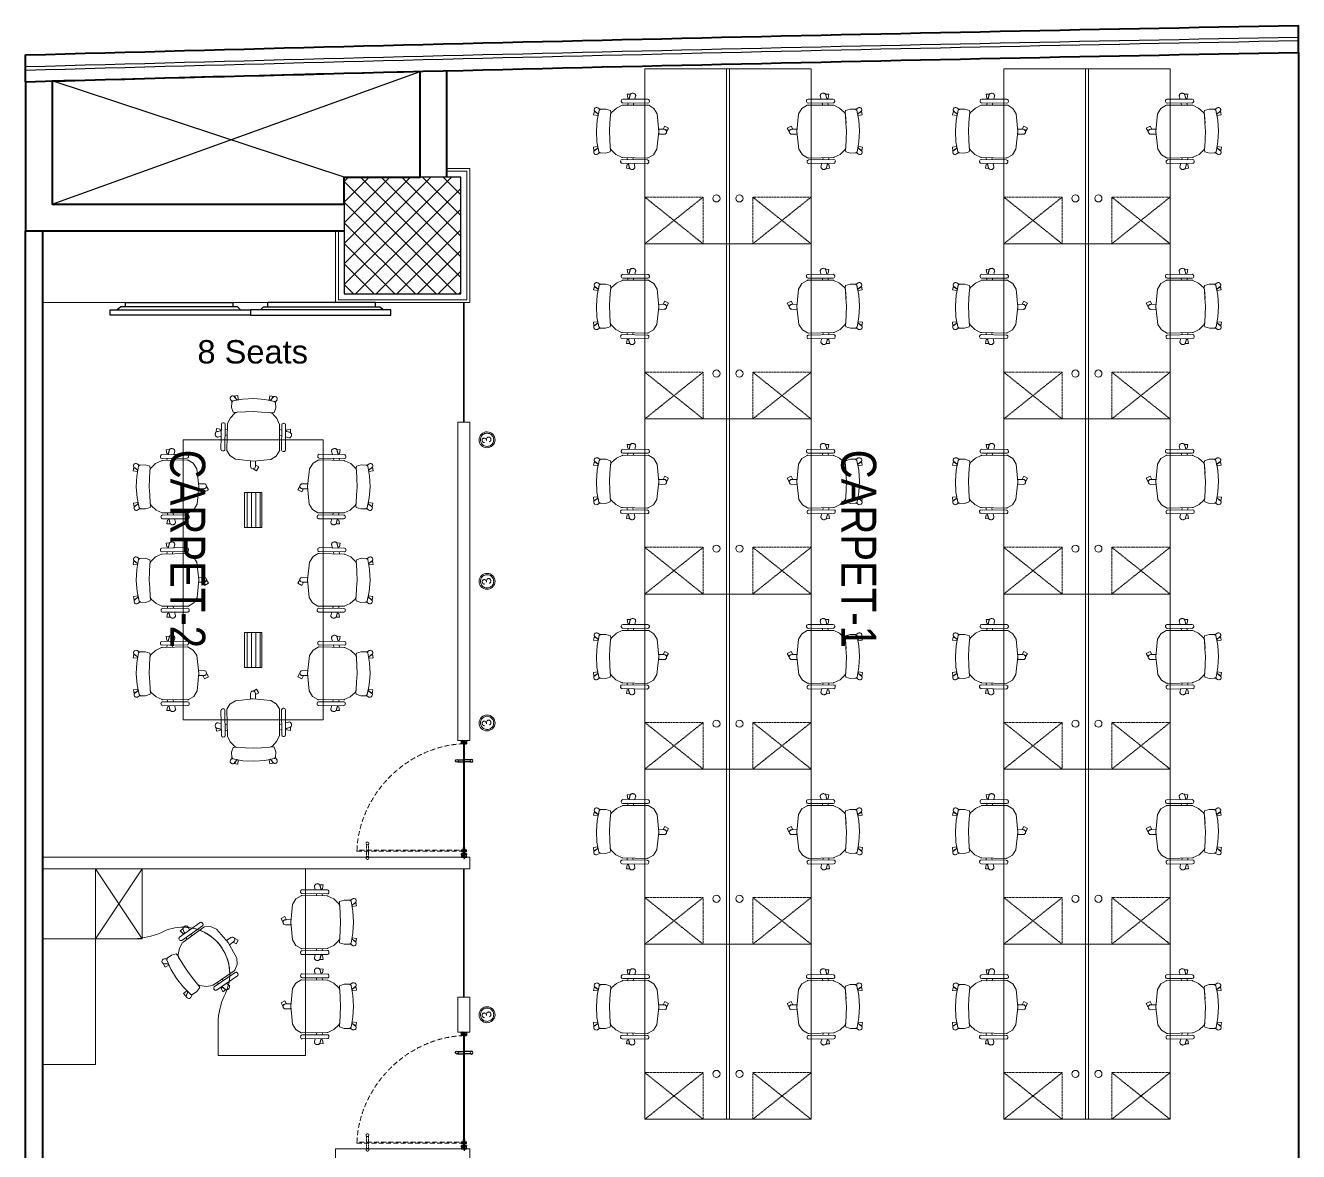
# Model space of a CAD drawing. Header units: millimetres. Extents: x 353145 to 364213, y 1317551 to 1353526.
# Drawn here: x 353145 to 364050, y 1343879 to 1353526 of the extents above; entities that cross this region are included whole.
import ezdxf

# ---------------------------------------------------------------- set-up
doc = ezdxf.new("R2010")
doc.units = ezdxf.units.MM
doc.header["$LTSCALE"] = 35
doc.header["$MEASUREMENT"] = 0
doc.linetypes.add('HIDDEN', pattern=[0.375, 0.25, -0.125])
for name, color, linetype in [('2', 7, 'Continuous'), ('A-COLS', 4, 'Continuous'), ('A-COTOUT', 1, 'Continuous'), ('AV', 3, 'Continuous'), ('LINE', 4, 'Continuous'), ('WIN', 1, 'Continuous')]:
    doc.layers.add(name, color=color, linetype=linetype)
for name, color, linetype, lineweight in [('A-WALL', 7, 'Continuous', 40), ('COL HATCH', 8, 'Continuous', 13), ('DIM', 221, 'Continuous', 9), ('DOOR', 253, 'Continuous', 0), ('FINISH - WALLPAPER', 230, 'Continuous', 5), ('FLOORING', 116, 'Continuous', 5), ('FURN NEW PHASE-2', 1, 'Continuous', 5), ('I-CEIL-light', 150, 'Continuous', 0), ('I-Furn-Modl', 1, 'Continuous', 5), ('I-Part-Glaz', 6, 'Continuous', 20), ('I-Part-Gyps', 5, 'Continuous', 15)]:
    doc.layers.add(name, color=color, linetype=linetype, lineweight=lineweight)
doc.styles.add('dim-verdana', font='arial.ttf', dxfattribs={"height": 130})
doc.styles.add('Style-Arial', font='arial.ttf')

# ---------------------------------------------------------------- blocks, each defined once
blk = doc.blocks.new('DFSDFB')
at = {"color": 3, "elevation": -240}
for points in [[(-372040, -46680), (-372040, -46733)], [(-372020, -46680), (-372020, -46733)]]:
    blk.add_lwpolyline(points, dxfattribs=at)
at = {"color": 3}
blk.add_circle((-372030, -46673, -240), 12.5, dxfattribs=at)
blk = doc.blocks.new('FGBFGB')
at = {"layer": 'DIM'}
blk.add_hatch(color=256, dxfattribs=at).paths.add_polyline_path([(-372035, -46743), (-372025, -46743), (-372025, -46733), (-372035, -46733)])
at = {"color": 3, "elevation": -240}
for points in [[(-372035, -46733), (-372035, -46743)], [(-372025, -46733), (-372025, -46743)]]:
    blk.add_lwpolyline(points, dxfattribs=at)
at = {"layer": 'LINE', "color": 4}
blk.add_blockref('DFSDFB', (0, 0), dxfattribs=at)
at = {"layer": 'LINE', "color": 4, "xscale": -1, "rotation": 180}
blk.add_blockref('DFSDFB', (0, -93476), dxfattribs=at)
blk = doc.blocks.new('A$C13574F4D')
at = {"layer": '2', "color": 6, "linetype": 'Continuous'}
for p, q in [((2, 5), (0, 5)), ((0, 5), (0, 0)), ((1, 1), (1, 4)), ((1, 4), (2, 3)), ((22, 1), (1, 1)), ((3, 6), (2, 5)), ((2, 3), (4, 6)), ((3, 7), (3, 7)), ((3, 7), (3, 6)), ((4, 7), (4, 8)), ((4, 7), (4, 7)), ((22, 1), (44, 1)), ((41, 7), (41, 8)), ((41, 7), (41, 7)), ((43, 3), (41, 6)), ((42, 7), (42, 7)), ((42, 7), (42, 6)), ((42, 6), (43, 5)), ((43, 5), (45, 5)), ((44, 4), (43, 3)), ((44, 1), (44, 4)), ((45, 5), (45, 0)), ((0, 0), (45, 0))]:
    blk.add_line(p, q, dxfattribs=at)
for centre, radius, start, end in [((3, 7), 0.5, 29.9989, 210.0003), ((3, 6), 1, 315.001, 29.9996), ((42, 7), 0.5, 330.0011, 149.9997), ((42, 6), 1, 149.9997, 225)]:
    blk.add_arc(centre, radius, start, end, dxfattribs=at)
blk = doc.blocks.new('dhshfh')
at = {"color": 7, "linetype": 'Continuous'}
for p, q in [((0, -6, 0), (2, -5, 0)), ((0, -6, 0), (2, -7, 0)), ((41, -5, 0), (2, -5, 0)), ((41, -7, 0), (2, -7, 0)), ((5, -7, 0), (4, -5, 0)), ((6, -7, 0), (5, -5, 0)), ((6, -7, 0), (5, -5, 0)), ((7, -7, 0), (6, -5, 0)), ((8, -7, 0), (7, -5, 0)), ((9, -7, 0), (8, -5, 0)), ((10, -7, 0), (9, -5, 0)), ((11, -7, 0), (10, -5, 0)), ((12, -7, 0), (11, -5, 0)), ((13, -7, 0), (12, -5, 0)), ((14, -7, 0), (13, -5, 0)), ((15, -7, 0), (14, -5, 0)), ((16, -7, 0), (15, -5, 0)), ((17, -7, 0), (16, -5, 0)), ((17, -7, 0), (16, -5, 0)), ((18, -7, 0), (17, -5, 0)), ((19, -7, 0), (18, -5, 0)), ((20, -7, 0), (19, -5, 0)), ((21, -7, 0), (20, -5, 0)), ((22, -7, 0), (21, -5, 0)), ((23, -7, 0), (22, -5, 0)), ((24, -7, 0), (23, -5, 0)), ((25, -7, 0), (24, -5, 0)), ((26, -7, 0), (25, -5, 0)), ((27, -7, 0), (26, -5, 0)), ((28, -7, 0), (27, -5, 0)), ((29, -7, 0), (28, -5, 0)), ((30, -7, 0), (29, -5, 0)), ((31, -7, 0), (30, -5, 0)), ((32, -7, 0), (31, -5, 0)), ((33, -7, 0), (32, -5, 0)), ((34, -7, 0), (33, -5, 0)), ((35, -7, 0), (34, -5, 0)), ((36, -7, 0), (35, -5, 0)), ((37, -7, 0), (36, -5, 0)), ((38, -7, 0), (37, -5, 0)), ((39, -7, 0), (38, -5, 0)), ((40, -7, 0), (39, -5, 0)), ((41, -5, 0), (41, -3, 0)), ((42, -3, 0), (41, -3, 0)), ((41, -9, 0), (41, -7, 0)), ((42, -9, 0), (41, -9, 0)), ((43, -8, 0), (43, -4, 0))]:
    blk.add_line(p, q, dxfattribs=at)
for centre, start, end in [((42, -4, 0), 0, 90), ((42, -8, 0), 270, 0)]:
    blk.add_arc(centre, 1, start, end, dxfattribs=at)
blk = doc.blocks.new('A$C4B1B412E')
at = {"layer": 'LINE'}
h = blk.add_hatch(dxfattribs=at)
h.set_pattern_fill('ANSI31', color=25, scale=0.2, angle=-90, style=0)
h.set_pattern_definition([(225, (19616.511, 13176.13184), (-0.449012806, 0.449012806), [])])
h.paths.add_polyline_path([(-437, 327), (-437, 342), (-437, 347), (-449, 347), (-449, 327)])
h = blk.add_hatch(dxfattribs=at)
h.set_pattern_fill('ANSI31', color=25, scale=0.2, angle=-90, style=0)
h.set_pattern_definition([(135, (19616.511, -13530.6771), (-0.449012806, -0.449012806), [])])
h.paths.add_polyline_path([(-437, -681), (-437, -697), (-437, -702), (-449, -702), (-449, -681)])
at = {"color": 8, "linetype": 'HIDDEN', "ltscale": 5}
for p, q in [((-1409, 296, 0), (-424, 296, 0)), ((-424, 286, 0), (-1409, 286, 0)), ((-424, 299, 0), (-471, 299, 0)), ((-471, 299, 0), (-471, 296, 0)), ((-471, 296, 0), (-424, 296, 0)), ((-471, 283, 0), (-471, 286, 0)), ((-471, 286, 0), (-424, 286, 0)), ((-424, 283, 0), (-471, 283, 0)), ((-424, 299, 0), (-424, 283, 0))]:
    blk.add_line(p, q, dxfattribs=at)
at = {"color": 8, "linetype": 'HIDDEN'}
for p, q in [((-1319, 296, 0), (-1319, 286, 0)), ((-1309, 296, 0), (-1309, 286, 0))]:
    blk.add_line(p, q, dxfattribs=at)
at = {"color": 5, "ltscale": 5}
for p, q in [((-452, 311, 0), (-452, 263, 0)), ((-452, 311, 0), (-437, 311, 0)), ((-452, 263, 0), (-449, 263, 0)), ((-449, -671, 0), (-449, 311, 0)), ((-449, 263, 0), (-449, 311, 0)), ((-440, 311, 0), (-440, -671, 0)), ((-440, 263, 0), (-440, 311, 0)), ((-437, 263, 0), (-440, 263, 0)), ((-437, 311, 0), (-437, 263, 0))]:
    blk.add_line(p, q, dxfattribs=at)
at = {"color": 8, "linetype": 'HIDDEN', "elevation": 0}
for points in [[(-1324, 348), (-1324, 296)], [(-1304, 348), (-1304, 296)], [(-1324, 233), (-1324, 286)], [(-1304, 233), (-1304, 286)]]:
    blk.add_lwpolyline(points, dxfattribs=at)
at = {"color": 8, "linetype": 'HIDDEN', "ltscale": 5, "elevation": 0}
blk.add_lwpolyline([(-1409, 296), (-1409, 286)], dxfattribs=at)
at = {"color": 5, "ltscale": 5, "elevation": 0}
blk.add_lwpolyline([(-449, -671), (-440, -671)], dxfattribs=at)
at = {"color": 8, "linetype": 'HIDDEN'}
for centre in [(-1314, 356, 0), (-1314, 225, 0)]:
    blk.add_circle(centre, 12.5, dxfattribs=at)
at = {"color": 252, "linetype": 'HIDDEN', "ltscale": 5, "extrusion": (-3.33482e-11, -6.26733e-09, -1)}
blk.add_ellipse((-510, 227, 0), major_axis=(-668, 668, 0), ratio=0.900623, start_param=3.910619, end_param=5.509863, dxfattribs=at)
at = {"color": 5, "ltscale": 5, "extrusion": (-3.33482e-11, -6.26733e-09, -1)}
blk.add_ellipse((-444, 290, 0), major_axis=(2.8, 2.8, 0), ratio=1, start_param=3.141593, end_param=9.424778, dxfattribs=at)
at = {"color": 8, "linetype": 'HIDDEN', "ltscale": 5, "extrusion": (-6.26733e-09, 3.33482e-11, -1)}
blk.add_ellipse((-444, 290, 0), major_axis=(2.8, -2.8, 0), ratio=1, start_param=3.141593, end_param=9.424778, dxfattribs=at)
at = {"layer": '2', "color": 6, "linetype": 'Continuous'}
for p, q in [((-467, 348, 0), (-454, 348, 0)), ((-467, 330, 0), (-467, 348, 0)), ((-466, 332, 0), (-466, 346, 0)), ((-465, 347, 0), (-461, 347, 0)), ((-460, 347, 0), (-457, 347, 0)), ((-457, 345, 0), (-457, 346, 0)), ((-455, 327, 0), (-457, 345, 0)), ((-454, 348, 0), (-454, 345, 0)), ((-454, 345, 0), (-453, 345, 0)), ((-453, 345, 0), (-452, 343, 0)), ((-437, 343, 0), (-436, 345, 0)), ((-436, 345, 0), (-435, 345, 0)), ((-435, 345, 0), (-435, 348, 0)), ((-435, 348, 0), (-422, 348, 0)), ((-433, 344, 0), (-433, 345, 0)), ((-432, 346, 0), (-424, 346, 0)), ((-423, 345, 0), (-423, 327, 0)), ((-422, 348, 0), (-422, 322, 0)), ((-465, 330, 0), (-467, 330, 0)), ((-465, 329, 0), (-467, 329, 0)), ((-467, 329, 0), (-467, 326, 0)), ((-467, 325, 0), (-467, 326, 0)), ((-467, 322, 0), (-467, 325, 0)), ((-465, 322, 0), (-467, 322, 0)), ((-463, 329, 0), (-466, 332, 0)), ((-464, 328, 0), (-465, 330, 0)), ((-464, 329, 0), (-465, 329, 0)), ((-465, 327, 0), (-464, 328, 0)), ((-465, 324, 0), (-464, 323, 0)), ((-464, 322, 0), (-465, 322, 0)), ((-464, 327, 0), (-464, 328, 0)), ((-452, 326, 0), (-464, 326, 0)), ((-452, 325, 0), (-464, 325, 0)), ((-463, 327, 0), (-462, 328, 0)), ((-455, 342, 0), (-454, 328, 0)), ((-453, 326, 0), (-455, 326, 0)), ((-453, 343, 0), (-454, 343, 0)), ((-451, 329, 0), (-454, 329, 0)), ((-454, 328, 0), (-452, 328, 0)), ((-454, 328, 0), (-453, 328, 0)), ((-454, 323, 0), (-452, 323, 0)), ((-451, 322, 0), (-454, 322, 0)), ((-452, 328, 0), (-452, 326, 0)), ((-452, 323, 0), (-452, 325, 0)), ((-451, 328, 0), (-451, 329, 0)), ((-451, 326, 0), (-451, 328, 0)), ((-445, 326, 0), (-451, 326, 0)), ((-451, 325, 0), (-451, 322, 0)), ((-438, 325, 0), (-451, 325, 0)), ((-444, 326, 0), (-445, 326, 0)), ((-444, 326, 0), (-444, 326, 0)), ((-424, 326, 0), (-444, 326, 0)), ((-438, 322, 0), (-438, 325, 0)), ((-435, 322, 0), (-438, 322, 0)), ((-425, 325, 0), (-437, 325, 0)), ((-437, 325, 0), (-437, 323, 0)), ((-437, 323, 0), (-435, 323, 0)), ((-434, 343, 0), (-436, 343, 0)), ((-425, 323, 0), (-424, 324, 0)), ((-424, 322, 0), (-425, 322, 0)), ((-423, 322, 0), (-424, 322, 0)), ((-422, 322, 0), (-423, 322, 0)), ((-465, -676, 0), (-467, -676, 0)), ((-467, -676, 0), (-467, -679, 0)), ((-467, -679, 0), (-467, -681, 0)), ((-467, -684, 0), (-467, -681, 0)), ((-465, -684, 0), (-467, -684, 0)), ((-465, -684, 0), (-467, -684, 0)), ((-467, -684, 0), (-467, -702, 0)), ((-463, -683, 0), (-466, -686, 0)), ((-466, -687, 0), (-466, -700, 0)), ((-464, -677, 0), (-465, -676, 0)), ((-465, -679, 0), (-464, -678, 0)), ((-465, -681, 0), (-464, -682, 0)), ((-464, -683, 0), (-465, -684, 0)), ((-464, -683, 0), (-465, -684, 0)), ((-452, -679, 0), (-464, -679, 0)), ((-452, -681, 0), (-464, -681, 0)), ((-464, -682, 0), (-464, -683, 0)), ((-463, -681, 0), (-462, -683, 0)), ((-455, -681, 0), (-457, -699, 0)), ((-453, -681, 0), (-455, -681, 0)), ((-455, -697, 0), (-454, -682, 0)), ((-451, -676, 0), (-454, -676, 0)), ((-454, -677, 0), (-452, -678, 0)), ((-454, -683, 0), (-452, -682, 0)), ((-454, -682, 0), (-453, -682, 0)), ((-451, -684, 0), (-454, -684, 0)), ((-452, -678, 0), (-452, -679, 0)), ((-452, -682, 0), (-452, -681, 0)), ((-451, -679, 0), (-451, -676, 0)), ((-438, -679, 0), (-451, -679, 0)), ((-445, -681, 0), (-451, -681, 0)), ((-451, -681, 0), (-451, -682, 0)), ((-451, -683, 0), (-451, -684, 0)), ((-444, -680, 0), (-445, -681, 0)), ((-444, -681, 0), (-444, -680, 0)), ((-424, -681, 0), (-444, -681, 0)), ((-435, -676, 0), (-438, -676, 0)), ((-438, -676, 0), (-438, -679, 0)), ((-437, -678, 0), (-435, -677, 0)), ((-437, -679, 0), (-437, -678, 0)), ((-425, -679, 0), (-437, -679, 0)), ((-424, -676, 0), (-425, -677, 0)), ((-425, -678, 0), (-424, -679, 0)), ((-423, -676, 0), (-424, -676, 0)), ((-422, -676, 0), (-423, -676, 0)), ((-423, -700, 0), (-423, -682, 0)), ((-422, -702, 0), (-422, -676, 0)), ((-467, -702, 0), (-454, -702, 0)), ((-465, -701, 0), (-461, -701, 0)), ((-460, -701, 0), (-457, -701, 0)), ((-457, -699, 0), (-457, -700, 0)), ((-453, -697, 0), (-454, -698, 0)), ((-454, -702, 0), (-454, -700, 0)), ((-454, -700, 0), (-453, -700, 0)), ((-453, -700, 0), (-452, -698, 0)), ((-437, -698, 0), (-436, -700, 0)), ((-434, -698, 0), (-436, -697, 0)), ((-436, -700, 0), (-435, -700, 0)), ((-435, -700, 0), (-435, -702, 0)), ((-435, -702, 0), (-422, -702, 0)), ((-433, -699, 0), (-433, -700, 0)), ((-432, -701, 0), (-424, -701, 0))]:
    blk.add_line(p, q, dxfattribs=at)
for centre, radius, start, end in [((-465, 346, 0), 0.8, 90, 180), ((-461, 347, 0), 0.3, 180, 0), ((-457, 346, 0), 0.8, 3.8105, 90), ((-434, 344, 0), 0.8, 285, 0), ((-432, 345, 0), 0.8, 90, 179.9999), ((-424, 345, 0), 0.8, 0.0001, 90), ((-465, 332, 0), 0.8, 180, 225), ((-464, 327, 0), 0.4, 150, 270), ((-464, 324, 0), 0.4, 90, 210), ((-465, 328, 0), 0.801, 329.9994, 45.0005), ((-464, 327, 0), 0.6, 150, 330.0002), ((-465, 323, 0), 0.801, 314.9995, 30.0006), ((-463, 328, 0), 0.5, 330, 45), ((-454, 342, 0), 0.8, 75, 183.8141), ((-455, 327, 0), 0.5, 183.8144, 270), ((-454, 329, 0), 0.65, 90, 251.0755), ((-454, 322, 0), 0.65, 108.9245, 270), ((-452, 343, 0), 0.5, 254.9999, 30.0001), ((-453, 327, 0), 0.6, 270.0001, 90), ((-451, 328, 0), 0.3, 270, 90), ((-436, 343, 0), 0.5, 149.9999, 285), ((-435, 322, 0), 0.65, 270, 71.0754), ((-425, 324, 0), 0.4, 330.0001, 90), ((-424, 323, 0), 0.8, 150, 225.0002), ((-424, 327, 0), 0.8, 270, 0), ((-465, -687, 0), 0.8, 135, 180), ((-464, -679, 0), 0.4, 150, 270), ((-464, -681, 0), 0.4, 90, 210), ((-465, -678, 0), 0.801, 329.9994, 45.0005), ((-464, -682, 0), 0.6, 29.9998, 210), ((-465, -683, 0), 0.801, 314.9995, 30.0006), ((-463, -683, 0), 0.5, 315, 30), ((-455, -681, 0), 0.5, 90, 176.1856), ((-454, -677, 0), 0.65, 90, 251.0755), ((-454, -683, 0), 0.65, 108.9245, 270), ((-453, -681, 0), 0.6, 270, 89.9999), ((-451, -682, 0), 0.3, 270, 90), ((-435, -677, 0), 0.65, 288.9246, 90), ((-424, -678, 0), 0.8, 134.9998, 210), ((-425, -679, 0), 0.4, 270, 29.9999), ((-424, -682, 0), 0.8, 0, 90), ((-465, -700, 0), 0.8, 180, 270), ((-461, -701, 0), 0.3, 0, 180), ((-457, -700, 0), 0.8, 270, 356.1895), ((-454, -697, 0), 0.8, 176.1859, 285), ((-452, -698, 0), 0.5, 329.9999, 105.0001), ((-436, -698, 0), 0.5, 75, 210.0001), ((-434, -699, 0), 0.8, 0, 75), ((-432, -700, 0), 0.8, 180.0001, 270), ((-424, -700, 0), 0.8, 270, 359.9999)]:
    blk.add_arc(centre, radius, start, end, dxfattribs=at)
at = {"layer": 'I-Part-Gyps', "lineweight": 15}
for p, q in [((-394, 348, 0), (-494, 348, 0)), ((-394, -702, 0), (-494, -702, 0)), ((-394, -702, 0), (-494, -702, 0))]:
    blk.add_line(p, q, dxfattribs=at)
at = {"layer": 'LINE', "color": 25, "elevation": 0}
for points in [[(-449, 327), (-449, 347), (-437, 347), (-437, 342), (-437, 342), (-437, 327)], [(-449, -681), (-449, -702), (-437, -702), (-437, -697), (-437, -697), (-437, -681)]]:
    blk.add_lwpolyline(points, close=True, dxfattribs=at)
at = {"layer": 'LINE', "color": 4, "rotation": 270}
blk.add_blockref('dhshfh', (-438, 366, 0), dxfattribs=at)
at = {"layer": 'LINE', "color": 4, "extrusion": (0, 0, -1), "zscale": -1}
blk.add_blockref('A$C13574F4D', (422, 317, 0), dxfattribs=at)
at = {"layer": 'LINE', "color": 4, "extrusion": (0, 0, -1), "zscale": -1, "rotation": 270}
blk.add_blockref('FGBFGB', (47182, -372548, -240), dxfattribs=at)
at = {"layer": 'LINE', "color": 4, "extrusion": (0, 0, -1), "xscale": -1, "zscale": -1, "rotation": 180}
blk.add_blockref('A$C13574F4D', (422, -671, 0), dxfattribs=at)
blk = doc.blocks.new('chair')
for p, q in [((-13543, 72281), (-13492, 72303)), ((-13492, 72303), (-13441, 72299)), ((-13427, 72327), (-13423, 72333)), ((-13248, 72185), (-13423, 72309)), ((-13404, 72336), (-13229, 72211)), ((-13697, 72203), (-13728, 72188)), ((-13629, 72182), (-13666, 72209)), ((-13643, 72166), (-13543, 72281)), ((-13434, 72297), (-13259, 72170)), ((-13325, 72239), (-13332, 72223)), ((-13303, 72298), (-13313, 72271)), ((-13291, 72193), (-13285, 72211)), ((-13273, 72243), (-13260, 72278)), ((-13270, 72249), (-13257, 72284)), ((-13258, 72244), (-13270, 72249)), ((-13235, 72267), (-13258, 72244)), ((-13257, 72284), (-13235, 72267)), ((-13226, 72193), (-13230, 72188)), ((-13728, 72188), (-13711, 72155)), ((-13643, 72166), (-13717, 72033)), ((-13711, 72155), (-13684, 72169)), ((-13691, 72175), (-13654, 72148)), ((-13684, 72169), (-13691, 72175)), ((-13643, 72166), (-13629, 72182)), ((-13255, 72166), (-13228, 72118)), ((-13228, 72118), (-13217, 72063)), ((-13717, 72033), (-13720, 71978)), ((-13720, 71978), (-13699, 71931)), ((-13259, 71981), (-13295, 71922)), ((-13221, 72041), (-13259, 71981)), ((-13221, 72041), (-13259, 71980)), ((-13217, 72063), (-13221, 72041)), ((-13213, 72058), (-13221, 72041)), ((-13200, 72071), (-13213, 72058)), ((-13160, 72058), (-13200, 72071)), ((-13124, 72031), (-13160, 72058)), ((-13155, 71938), (-13120, 72017)), ((-13131, 71985), (-13137, 71974)), ((-13137, 71974), (-13105, 71957)), ((-13120, 72017), (-13134, 71985)), ((-13134, 71985), (-13100, 71985)), ((-13090, 71988), (-13131, 71985)), ((-13120, 72017), (-13124, 72031)), ((-13123, 72027), (-13120, 72017)), ((-13098, 72027), (-13123, 72027)), ((-13105, 71957), (-13090, 71988)), ((-13721, 71908), (-13725, 71902)), ((-13721, 71884), (-13545, 71761)), ((-13526, 71788), (-13703, 71911)), ((-13695, 71926), (-13516, 71804)), ((-13381, 71812), (-13337, 71869)), ((-13381, 71812), (-13338, 71868)), ((-13338, 71868), (-13295, 71922)), ((-13204, 71859), (-13155, 71938)), ((-13651, 71801), (-13629, 71820)), ((-13594, 71787), (-13622, 71763)), ((-13622, 71763), (-13599, 71748)), ((-13589, 71792), (-13617, 71768)), ((-13604, 71842), (-13590, 71854)), ((-13599, 71748), (-13585, 71777)), ((-13585, 71777), (-13594, 71787)), ((-13549, 71826), (-13563, 71814)), ((-13526, 71765), (-13522, 71770)), ((-13511, 71802), (-13457, 71793)), ((-13457, 71793), (-13401, 71800)), ((-13403, 71782), (-13395, 71798)), ((-13377, 71749), (-13403, 71782)), ((-13401, 71800), (-13381, 71812)), ((-13395, 71798), (-13381, 71812)), ((-13263, 71785), (-13325, 71725)), ((-13298, 71747), (-13290, 71756)), ((-13290, 71756), (-13263, 71731)), ((-13204, 71859), (-13263, 71785)), ((-13340, 71724), (-13377, 71749)), ((-13325, 71725), (-13340, 71724)), ((-13335, 71724), (-13325, 71725)), ((-13327, 71701), (-13335, 71724)), ((-13325, 71725), (-13299, 71750)), ((-13299, 71750), (-13287, 71717)), ((-13287, 71707), (-13298, 71747)), ((-13263, 71731), (-13287, 71707))]:
    blk.add_line(p, q)
for centre, major_axis, start_param, end_param in [((-13416, 72320), (7.5, 10.6), 1.565209, 3.136006), ((-13412, 72325), (7.5, 10.6), -0.005587, 1.565209), ((-13288, 72289), (10.1, 14.3), 1.201743, 1.645459), ((-13285, 72286), (12.4, 17.7), 0.815486, 1.200775), ((-13284, 72281), (15.2, 21.7), 0.481395, 0.818479), ((-13285, 72279), (23.7, -16.6), 1.738929, 2.05604), ((-13284, 72280), (15.8, 22.5), -0.156165, 0.172017), ((-13679, 72192), (21, 3.5), 0.780033, 3.919296), ((-13679, 72192), (12.3, 17.5), 1.644168, 3.126312), ((-13442, 72286), (7.5, 10.6), -0.012921, 0.531899), ((-13281, 72283), (13.3, 18.9), -0.52179, -0.152727), ((-13277, 72285), (10.6, 15.1), -0.949213, -0.52118), ((-13274, 72285), (9.3, 13.2), -1.422625, -0.95479), ((-13236, 72201), (7.5, 10.6), 4.706802, 6.277598), ((-13267, 72160), (7.5, 10.6), -0.44913, -0.012921), ((-13240, 72195), (7.5, 10.6), 3.136006, 4.706802), ((-13101, 72006), (14.2, 16), 3.920326, 6.880528), ((-13714, 71895), (7.5, 10.6), 1.576387, 3.147184), ((-13710, 71900), (7.5, 10.6), 0.005591, 1.576387), ((-13687, 71936), (7.5, 10.6), 2.609698, 3.154518), ((-13638, 71790), (10.1, 14.3), 1.496138, 1.939853), ((-13634, 71789), (12.4, 17.7), 1.940821, 2.326111), ((-13629, 71790), (15.2, 21.7), 2.323118, 2.660202), ((-13627, 71791), (16.6, 23.7), 2.656353, 2.973464), ((-13628, 71790), (15.8, 22.5), 2.96958, 3.297761), ((-13629, 71786), (13.3, 18.9), 3.294324, 3.663387), ((-13630, 71781), (10.6, 15.1), 3.662777, 4.090809), ((-13629, 71779), (9.3, 13.2), 4.096387, 4.564221), ((-13537, 71772), (7.5, 10.6), 3.147184, 4.71798), ((-13533, 71778), (7.5, 10.6), -1.565205, 0.005591), ((-13509, 71814), (10.6, -7.5), 4.725314, 5.161523), ((-13308, 71711), (12.3, 17.5), 2.659528, 5.61973)]:
    blk.add_ellipse(centre, major_axis=major_axis, ratio=1, start_param=start_param, end_param=end_param)
blk = doc.blocks.new('m-8')
at = {"layer": 'FURN NEW PHASE-2', "ltscale": 2}
h = blk.add_hatch(dxfattribs=at)
h.set_pattern_fill('ANSI31', scale=300, angle=135, style=0)
h.set_pattern_definition([(180, (-59504.275, 31680.805), (-7e-15, -37.5), [])])
h.paths.add_polyline_path([(-22176, 61288), (-22176, 61438), (-21876, 61438), (-21876, 61288)])
h = blk.add_hatch(dxfattribs=at)
h.set_pattern_fill('ANSI31', scale=300, angle=135, style=0)
h.set_pattern_definition([(7e-15, (16652.318, 31680.805), (7e-15, -37.5), [])])
h.paths.add_polyline_path([(-20676, 61288), (-20676, 61438), (-20976, 61438), (-20976, 61288)])
at = {"layer": 'FURN NEW PHASE-2'}
for p, q in [((-22626, 60763), (-22626, 61963)), ((-20226, 61963), (-22626, 61963)), ((-20226, 61963), (-20226, 60763)), ((-22176, 61438), (-22176, 61288)), ((-21876, 61288), (-21876, 61438)), ((-20976, 61288), (-20976, 61438)), ((-20676, 61438), (-20676, 61288)), ((-22176, 61288), (-21876, 61288)), ((-20676, 61288), (-20976, 61288)), ((-20226, 60763), (-22626, 60763))]:
    blk.add_line(p, q, dxfattribs=at)
at = {"layer": 'FURN NEW PHASE-2', "ltscale": 2}
for p, q in [((-21876, 61438), (-22176, 61438)), ((-20976, 61438), (-20676, 61438)), ((-21876, 61288), (-22176, 61288)), ((-20976, 61288), (-20676, 61288))]:
    blk.add_line(p, q, dxfattribs=at)
at = {"layer": 'I-Furn-Modl', "xscale": -1}
for p, rotation in [((-73997, 113923), 235.5279806621203), ((-73197, 113923), 235.5279806621203), ((-72397, 113923), 235.5279806621187), ((31685, 113135), 145.5279806626229)]:
    blk.add_blockref('chair', p, dxfattribs=dict(at, rotation=rotation))
at = {"layer": 'I-Furn-Modl'}
for p, rotation in [((-74537, 113135), 214.4720193374121), ((-73997, 8804), 304.4720193377178), ((-73197, 8804), 304.4720193377178), ((-72397, 8804), 304.4720193377203)]:
    blk.add_blockref('chair', p, dxfattribs=dict(at, rotation=rotation))
blk = doc.blocks.new('55')
for p, q in [((23853260, -597298), (23853224, -597323)), ((23854325, -597298), (23853260, -597298)), ((23853300, -597298), (23853300, -597258)), ((23853300, -597258), (23854285, -597258)), ((23854285, -597301), (23854285, -597258)), ((23854353, -597323), (23854325, -597298)), ((23853161, -597323), (23854443, -597323)), ((23853161, -597373), (23853161, -597323)), ((23854443, -597373), (23853161, -597373)), ((23854443, -597323), (23854443, -597373))]:
    blk.add_line(p, q)
blk = doc.blocks.new('3W-LED')
at = {"extrusion": (-6.11991e-06, -1.09788e-16, 1)}
blk.add_ellipse((0, 0, -5), major_axis=(21.2, 21.3, 0), ratio=1, start_param=3.139521, end_param=9.422706, dxfattribs=at)
blk.add_open_spline([(-17.7, -17.7, -5), (-16.6, -18.7, -5), (-15.5, -19.7, -5), (-12.3, -21.9, -5), (-10, -23, -5), (-5.4, -24.5, -5), (-2.9, -25, -5), (2, -25, -5), (4.5, -24.7, -5), (9.3, -23.3, -5), (11.5, -22.3, -5), (15.7, -19.6, -5), (17.6, -18, -5), (20.7, -14.2, -5), (22, -12.1, -5), (24, -7.5, -5), (24.6, -5.1, -5), (25.1, -0.2, -5), (25, 2.3, -5), (24.1, 7.1, -5), (23.3, 9.5, -5), (21, 13.9, -5), (19.5, 15.9, -5), (16, 19.4, -5), (14, 20.9, -5), (9.6, 23.2, -5), (7.3, 24, -5), (2.4, 25, -5), (0, 25.1, -5), (-5, 24.6, -5), (-7.4, 24, -5), (-11.9, 22.1, -5), (-14.1, 20.8, -5), (-17.9, 17.7, -5), (-19.5, 15.8, -5), (-22.2, 11.7, -5), (-23.3, 9.4, -5), (-24.7, 4.7, -5), (-25, 2.2, -5), (-25, -2.7, -5), (-24.6, -5.2, -5), (-23.1, -9.9, -5), (-22, -12.1, -5), (-19.7, -15.4, -5), (-18.8, -16.6, -5), (-17.7, -17.7, -5)], degree=3, knots=[3.139521, 3.139521, 3.139521, 3.139521, 3.315557, 3.315557, 3.611807, 3.611807, 3.908056, 3.908056, 4.204306, 4.204306, 4.500555, 4.500555, 4.796805, 4.796805, 5.093054, 5.093054, 5.389304, 5.389304, 5.685554, 5.685554, 5.981803, 5.981803, 6.278053, 6.278053, 6.574302, 6.574302, 6.870552, 6.870552, 7.166801, 7.166801, 7.463051, 7.463051, 7.7593, 7.7593, 8.05555, 8.05555, 8.351799, 8.351799, 8.648049, 8.648049, 8.944298, 8.944298, 9.240548, 9.240548, 9.422706, 9.422706, 9.422706, 9.422706])
at = {"ltscale": 10, "insert": (-13.1, 20, -5.2), "char_height": 36, "width": 21797.759, "attachment_point": 1}
blk.add_mtext('3', dxfattribs=at)
blk = doc.blocks.new('OCH-1')
for p, q in [((-159, 646), (-198, 641)), ((-198, 641), (-168, 603)), ((-166, 600), (-188, 633)), ((-154, 605), (-159, 646)), ((154, 605), (159, 646)), ((159, 646), (198, 641)), ((166, 600), (188, 633)), ((198, 641), (168, 603)), ((-230, 606), (-214, 583)), ((-206, 593), (-217, 579)), ((-217, 579), (-217, 527)), ((-217, 527), (-203, 481)), ((-214, 583), (-206, 593)), ((-108, 611), (-206, 593)), ((-206, 593), (-166, 600)), ((-168, 603), (-154, 605)), ((0, 618), (-108, 611)), ((0, 618), (108, 611)), ((108, 611), (206, 593)), ((168, 603), (154, 605)), ((206, 593), (166, 600)), ((217, 527), (203, 481)), ((214, 583), (206, 593)), ((206, 593), (217, 579)), ((230, 606), (214, 583)), ((217, 579), (217, 527)), ((-257, 366), (-229, 423)), ((-229, 423), (-185, 470)), ((-203, 481), (-183, 478)), ((-185, 470), (-161, 482)), ((-183, 478), (-161, 482)), ((-161, 482), (-80, 486)), ((-161, 482), (-78, 486)), ((-80, 486), (0, 489)), ((80, 486), (0, 489)), ((161, 482), (78, 486)), ((161, 482), (80, 486)), ((185, 470), (161, 482)), ((183, 478), (161, 482)), ((203, 481), (183, 478)), ((229, 423), (185, 470)), ((257, 366), (229, 423)), ((-367, 287), (-366, 319)), ((-325, 297), (-367, 287)), ((-366, 319), (-329, 312)), ((-318, 299), (-359, 288)), ((-329, 312), (-325, 297)), ((-259, 314), (-280, 308)), ((-280, 251), (-260, 256)), ((-262, 110), (-258, 360)), ((262, 110), (258, 360)), ((259, 314), (280, 308)), ((280, 251), (260, 256)), ((318, 299), (359, 288)), ((329, 312), (325, 297)), ((325, 297), (367, 287)), ((366, 319), (329, 312)), ((367, 287), (366, 319)), ((-350, 233), (-318, 242)), ((350, 233), (318, 242)), ((-229, 51), (-259, 102)), ((-175, 18), (-229, 51)), ((0, 0), (-175, 18)), ((-25, 2), (-25, -51)), ((0, 0), (-25, 2)), ((0, 0), (175, 18)), ((24, -52), (25, 2)), ((175, 18), (229, 51)), ((229, 51), (259, 102)), ((1, -76), (36, -95)), ((24, -42), (24, -52)), ((55, -58), (24, -42)), ((36, -95), (55, -58))]:
    blk.add_line(p, q)
for points in [[(-302, 376), (-294, 376, -0.414214), (-279, 361), (-281, 112, -0.414214), (-296, 97), (-304, 97, -0.414214), (-319, 112), (-317, 361, -0.414214)], [(302, 376), (294, 376, 0.414214), (279, 361), (281, 112, 0.414214), (296, 97), (304, 97, 0.414214), (319, 112), (317, 361, 0.414214)]]:
    blk.add_lwpolyline(points, format="xyb", close=True)
for centre, radius, start, end in [((-208, 618), 24.7, 38.0133, 207.6204), ((208, 618), 24.7, 332.3796, 141.9867), ((-350, 264), 26.7, 150.1035, 171.2493), ((-345, 263), 31.8, 171.0523, 189.8557), ((-344, 264), 33.4, 189.6332, 207.8023), ((-355, 267), 21.3, 125.614, 150.1385), ((-357, 269), 18.7, 98.4895, 125.2944), ((-243, 359), 15, 154.2666, 179.2596), ((243, 359), 15, 0.7404, 25.7334), ((357, 269), 18.7, 54.7056, 81.5105), ((355, 267), 21.3, 29.8615, 54.386), ((344, 264), 33.4, 332.1977, 350.3668), ((350, 264), 26.7, 8.7507, 29.8965), ((345, 263), 31.8, 350.1443, 8.9477), ((-346, 262), 30.5, 207.5818, 226.8953), ((-350, 258), 25, 226.7238, 248.7992), ((-352, 254), 20.2, 248.8547, 274.2777), ((352, 254), 20.2, 265.7223, 291.1453), ((350, 258), 25, 291.2008, 313.2762), ((346, 262), 30.5, 313.1047, 332.4182), ((-247, 110), 15, 179.2596, 210.4754), ((247, 110), 15, 329.5246, 0.7404), ((-1, -51), 24.6, 179.306, 359.1725), ((-1, -51), 24.7, 274.2038, 359.1244)]:
    blk.add_arc(centre, radius, start, end)
blk = doc.blocks.new('Chair7')
at = {"layer": 'I-Furn-Modl', "linetype": 'Continuous', "ltscale": 0.001, "extrusion": (0, 0, -1), "xscale": -0.95, "yscale": 0.95, "zscale": -0.95, "rotation": 89.99988685331405}
blk.add_blockref('OCH-1', (0, 0), dxfattribs=at)
blk = doc.blocks.new('tv2')
at = {"layer": 'FURN NEW PHASE-2'}
for p, q in [((37, 1800), (37, 0)), ((37, 1800), (1637, 1800)), ((1637, 1050), (1637, 1800)), ((1356, 1050), (1637, 1050)), ((637, 400), (37, 0)), ((37, 400), (637, 0)), ((637, 331), (637, 0)), ((37, 0), (637, 0))]:
    blk.add_line(p, q, dxfattribs=at)
blk.add_lwpolyline([(637, 400), (637, 0), (37, 0), (37, 400)], close=True, dxfattribs=at)
for centre, radius, start, end in [((937, 750), 400, 61.4168, 180), ((937, 750), 400, 90, 208.5832), ((1385, 1714), 665, 247.2113, 267.454), ((-28, 301), 665, 2.546, 22.7887)]:
    blk.add_arc(centre, radius, start, end, dxfattribs=at)
at = {"layer": 'FURN NEW PHASE-2', "extrusion": (0, 0, -1), "zscale": -0.917331404779152}
for p, xscale, yscale, rotation in [((-494, 1672), 0.9173314051422191, 0.9173314051422191, 89.99988685320099), ((-1215, 1672), 0.9173314051422191, 0.9173314051422191, 89.99988685320099), ((-669, 1136), 0.9173314051425292, 0.9173314051425292, 234.999886853176)]:
    blk.add_blockref('Chair7', p, dxfattribs=dict(at, xscale=xscale, yscale=yscale, rotation=rotation))
blk = doc.blocks.new('hhjkkjk')
at = {"layer": 'FURN NEW PHASE-2', "linetype": 'HIDDEN', "ltscale": 0.5}
for p, q in [((13705, 56455), (13305, 55955)), ((13705, 55955), (13305, 56455))]:
    blk.add_line(p, q, dxfattribs=at)
at = {"layer": 'FURN NEW PHASE-2', "linetype": 'HIDDEN'}
blk.add_lwpolyline([(13705, 56455), (13305, 56455), (13305, 55955), (13705, 55955)], close=True, dxfattribs=at)
blk = doc.blocks.new('W - 11 --  1500 X 700 MM')
at = {"layer": 'I-Furn-Modl', "ltscale": 2}
blk.add_line((15704, 44004), (14204, 44004), dxfattribs=at)
for points in [[(14204, 44704), (15704, 44704), (15704, 43979), (14204, 43979)], [(14204, 44004), (15704, 44004), (15704, 43979), (14204, 43979)]]:
    blk.add_lwpolyline(points, close=True, dxfattribs=at)
at = {"layer": 'I-Furn-Modl'}
blk.add_circle((15315, 44090), 30.4, dxfattribs=at)
at = {"layer": 'I-Furn-Modl', "xscale": -1, "rotation": 235.5279806618312}
blk.add_blockref('chair', (-37029, 96676), dxfattribs=at)
at = {"layer": 'I-Furn-Modl'}
blk.add_blockref('hhjkkjk', (1999, -11751), dxfattribs=at)

msp = doc.modelspace()

# ---------------------------------------------------------------- hatches: boundary and pattern name
at = {"layer": 'COL HATCH'}
h = msp.add_hatch(dxfattribs=at)
h.set_pattern_fill('ANSI37', color=256, scale=1000, style=0)
h.set_pattern_definition([(45, (355874.95, 1326026.37), (-88.38835, 88.38835), []), (135, (355874.95, 1326026.37), (-88.38835, -88.38835), [])])
h.paths.add_polyline_path([(355875, 1351226), (356875, 1351226), (356875, 1352226), (355875, 1352226)])

# ---------------------------------------------------------------- linework, layer by layer
at = {"layer": 'A-COLS', "ltscale": 2.5, "elevation": 0}
msp.add_lwpolyline([(355875, 1351226), (356875, 1351226), (356875, 1352226), (355875, 1352226)], close=True, dxfattribs=at)
at = {"layer": 'A-COTOUT'}
for p, q in [((353375, 1351996, 0), (356525, 1353132, 0)), ((355875, 1352226, 0), (353375, 1353050, 0))]:
    msp.add_line(p, q, dxfattribs=at)
at = {"layer": 'A-COTOUT', "elevation": 0}
msp.add_lwpolyline([(356525, 1353132, 0.000671), (353375, 1353050), (353375, 1351996), (355875, 1351996), (355875, 1352226), (356525, 1352226)], format="xyb", close=True, dxfattribs=at)
at = {"layer": 'A-WALL'}
for p, q in [((364050, 1353295, 0), (364050, 1353526, 0)), ((364050, 1353295, 0), (364050, 1317626, 0)), ((353145, 1317779, 0), (353145, 1351766, 0)), ((353295, 1317741, 0), (353295, 1351766))]:
    msp.add_line(p, q, dxfattribs=at)
at = {"layer": 'A-WALL', "color": 133}
msp.add_line((353145, 1353043, 0), (353145, 1353273, 0), dxfattribs=at)
at = {"layer": 'A-WALL', "elevation": 0}
for points in [[(353145, 1353273, -0.002321), (364050, 1353526, -0.002321)], [(353145, 1353043, -0.002321), (364050, 1353295, -0.002321)]]:
    msp.add_lwpolyline(points, format="xyb", dxfattribs=at)
for points in [[(353375, 1353050), (353375, 1351996), (355875, 1351996), (355875, 1352226), (356525, 1352226), (356525, 1353132)], [(356755, 1352226), (356755, 1353138)], [(353145, 1353043), (353145, 1351766), (355875, 1351766)]]:
    msp.add_lwpolyline(points, dxfattribs=at)
at = {"layer": 'I-Furn-Modl'}
msp.add_line((355800, 1351151, 0), (353295, 1351151, 0), dxfattribs=at)
at = {"layer": 'I-Furn-Modl', "elevation": 0}
msp.add_lwpolyline([(353295, 1345701), (353745, 1345701), (353745, 1344626), (353295, 1344626)], close=True, dxfattribs=at)
at = {"layer": 'I-Part-Glaz', "const_width": 12, "elevation": 0}
for points in [[(356900, 1350126), (356900, 1351151)], [(356900, 1345201), (356900, 1346301)]]:
    msp.add_lwpolyline(points, dxfattribs=at)
at = {"layer": 'I-Part-Gyps'}
for p, q in [((364050, 1351151, 0), (364050, 1353295, 0)), ((356950, 1346401, 0), (353295, 1346401, 0)), ((356950, 1346301, 0), (356950, 1346401, 0)), ((356950, 1346301, 0), (353295, 1346301, 0))]:
    msp.add_line(p, q, dxfattribs=at)
at = {"layer": 'I-Part-Gyps', "elevation": 0}
for points in [[(356755, 1352301), (356950, 1352301), (356950, 1351151), (355800, 1351151), (355800, 1351766)], [(356755, 1352276), (356925, 1352276), (356925, 1351176), (355825, 1351176), (355825, 1351766)]]:
    msp.add_lwpolyline(points, dxfattribs=at)
for points in [[(356850, 1347401), (356950, 1347401), (356950, 1350126), (356850, 1350126)], [(356850, 1344901), (356950, 1344901), (356950, 1345201), (356850, 1345201)], [(355800, 1343901), (356950, 1343901), (356950, 1342751), (355800, 1342751)]]:
    msp.add_lwpolyline(points, close=True, dxfattribs=at)
at = {"layer": 'WIN', "elevation": 0}
for points in [[(353145, 1353173, -0.002321), (364049, 1353426, -0.002321)], [(353145, 1353143, -0.002321), (364050, 1353396, -0.002321)]]:
    msp.add_lwpolyline(points, format="xyb", dxfattribs=at)

# ---------------------------------------------------------------- block references
at = {"layer": 'AV', "xscale": 0.9375, "yscale": 0.9375, "zscale": 0.9375}
msp.add_blockref('55', (-22008468, 1911081, 0), dxfattribs=at)
at = {"layer": 'AV', "xscale": -0.9375, "yscale": 0.9375, "zscale": 0.9375, "rotation": 359.9999998932783}
msp.add_blockref('55', (22718613, 1911081, 0), dxfattribs=at)
at = {"layer": 'DOOR', "xscale": -0.9523834032479499, "yscale": 0.9523834032443119, "zscale": 0.9523834032479499, "rotation": 180}
for p in [(357326, 1346733, 0), (357326, 1344233, 0)]:
    msp.add_blockref('A$C4B1B412E', p, dxfattribs=at)
at = {"layer": 'I-CEIL-light', "extrusion": (-1.08391e-06, 6.02316e-06, 1), "xscale": 2.270445536392545, "yscale": 2.270445536392545, "zscale": 2.270445536392545, "rotation": 100.2015762662089}
for p in [(357099, 1349976, 19), (357099, 1348764, 19), (357099, 1347551, 19), (357099, 1345051, 19)]:
    msp.add_blockref('3W-LED', p, dxfattribs=at)
at = {"layer": 'I-Furn-Modl', "xscale": -1}
for name, p, rotation in [('W - 11 --  1500 X 700 MM', (403154, 1367359), 90), ('W - 11 --  1500 X 700 MM', (406229, 1367359), 90), ('W - 11 --  1500 X 700 MM', (403154, 1365859), 90), ('W - 11 --  1500 X 700 MM', (406229, 1365859), 90), ('m-8', (293732, 1370202, 0), 270), ('W - 11 --  1500 X 700 MM', (403154, 1364359), 90), ('W - 11 --  1500 X 700 MM', (406229, 1364359), 90), ('W - 11 --  1500 X 700 MM', (403154, 1362859), 90), ('W - 11 --  1500 X 700 MM', (406229, 1362859), 90), ('W - 11 --  1500 X 700 MM', (403154, 1361359), 90), ('W - 11 --  1500 X 700 MM', (406229, 1361359), 90), ('W - 11 --  1500 X 700 MM', (403154, 1359859), 90), ('W - 11 --  1500 X 700 MM', (406229, 1359859), 90)]:
    msp.add_blockref(name, p, dxfattribs=dict(at, rotation=rotation))
at = {"layer": 'I-Furn-Modl', "rotation": 270}
for p in [(315171, 1367359), (318246, 1367359), (315171, 1365859), (318246, 1365859), (315171, 1364359), (318246, 1364359), (315171, 1362859), (318246, 1362859), (315171, 1361359), (318246, 1361359), (315171, 1359859), (318246, 1359859)]:
    msp.add_blockref('W - 11 --  1500 X 700 MM', p, dxfattribs=at)
at = {"layer": 'I-Furn-Modl', "ltscale": 0.5, "rotation": 270}
msp.add_blockref('tv2', (353745, 1346338, 0), dxfattribs=at)

# ---------------------------------------------------------------- texts
at = {"layer": 'FINISH - WALLPAPER', "color": 133, "insert": (354618, 1350830), "char_height": 200, "attachment_point": 1, "style": 'dim-verdana'}
msp.add_mtext_dynamic_manual_height_columns('{\\C7;8 Seats}', width=1683.5, gutter_width=650, heights=[0], dxfattribs=at)
at = {"layer": 'FLOORING', "color": 1, "true_color": 0xeb0000, "char_height": 300, "attachment_point": 2, "rotation": 270, "style": 'Style-Arial'}
for s, insert in [('{\\fArial Narrow|b0|i0|c0|p34;CARPET-2}', (354685, 1349042)), ('{\\fArial Narrow|b0|i0|c0|p34;CARPET-1}', (360433, 1349042))]:
    msp.add_mtext(s, dxfattribs=dict(at, insert=insert))

doc.saveas('drawing.dxf')
